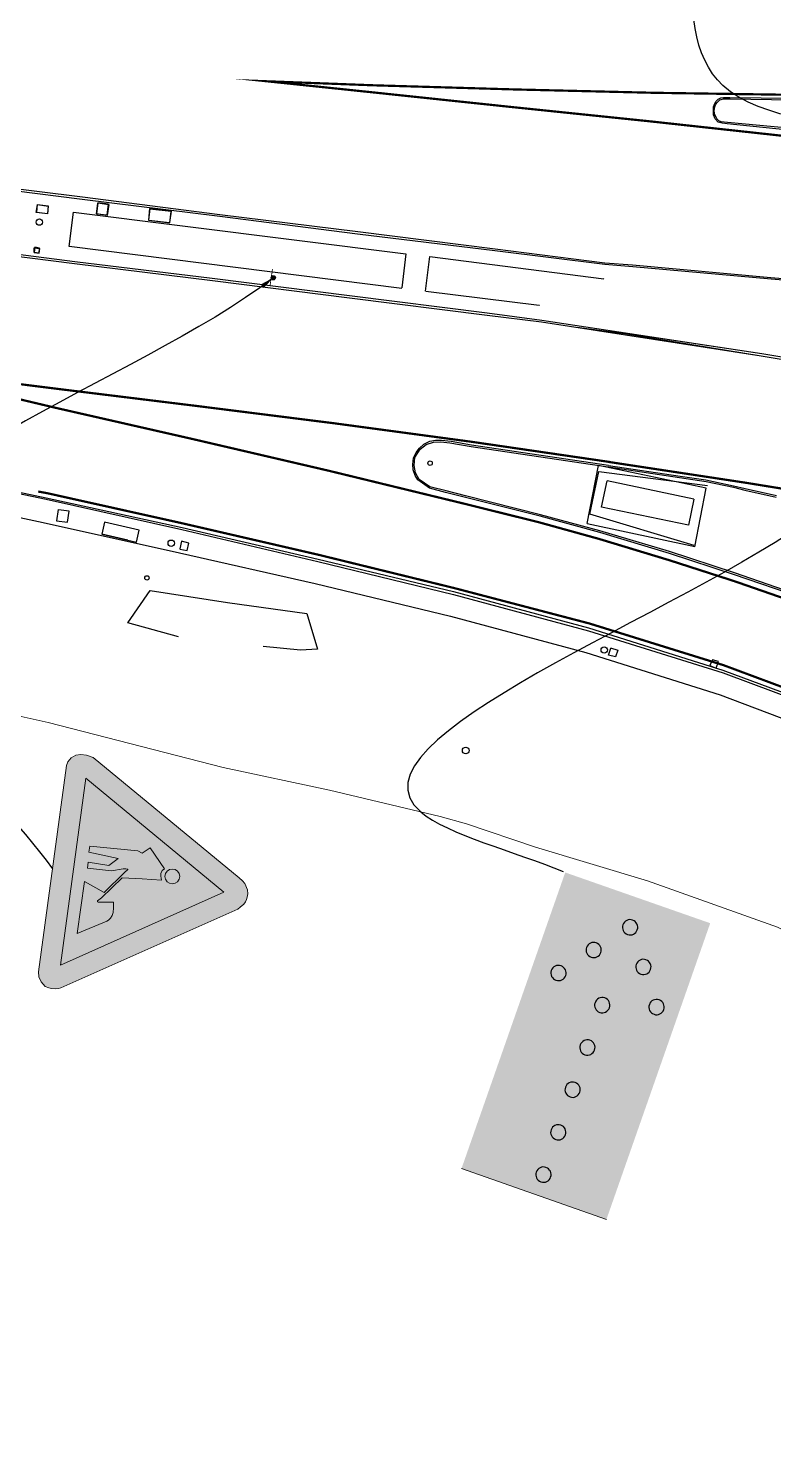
# Model space of a CAD drawing. Header units: metres. Extents: x 565382 to 572500, y 2710622 to 2713609.
# Drawn here: x 567421.3 to 567488.6, y 2711787.7 to 2711914.8 of the extents above; entities that cross this region are included whole.
import ezdxf

# ---------------------------------------------------------------- set-up
doc = ezdxf.new("R2010")
doc.units = ezdxf.units.M
doc.header["$XCLIPFRAME"] = 0
for name, color, linetype in [('allpint', 240, 'Continuous'), ('ASPHLT', 12, 'Continuous'), ('C S', 40, 'Continuous'), ('Catch Basin', 170, 'Continuous'), ('CONCREAT', 7, 'Continuous'), ('CURB STONE', 1, 'Continuous'), ('DETOUR', 1, 'Continuous'), ('ELE MARK', 104, 'Continuous'), ('HARAM BOUNDRY', 42, 'Continuous'), ('IRRIGATION CURB STONE', 254, 'Continuous'), ('LIGHT POLE', 40, 'Continuous'), ('MANHOLE', 12, 'Continuous'), ('Map', 7, 'Continuous'), ('Sign Board', 7, 'Continuous'), ('TILES', 7, 'Continuous'), ('TRACK', 91, 'Continuous'), ('YELLOW LINE', 2, 'Continuous')]:
    doc.layers.add(name, color=color, linetype=linetype)
doc.layers.add('Fence', color=6, linetype='Continuous', lineweight=0, true_color=0xff00ff)
doc.layers.add('SIGN', color=7, linetype='Continuous', lineweight=5)
doc.styles.add('Legend', font='calibri.ttf')
doc.dimstyles.new('Faheem Dimension', dxfattribs={"dimtxt": 2.5, "dimasz": 1, "dimexe": 0.18, "dimexo": 0.0625, "dimgap": 0.25, "dimtad": 1, "dimzin": 0, "dimdsep": 46, "dimtxsty": 'Legend', "dimcen": 0.09, "dimclrd": 256, "dimclre": 256, "dimclrt": 256, "dimadec": 0, "dimazin": 0, "dimtfac": 1, "dimtofl": 0, "dimtmove": 0, "dimatfit": 3, "dimfxl": 1, "dimtolj": 1, "dimtzin": 0, "dimlwd": -1, "dimlwe": -1, "dimarcsym": 0})
picture_1 = doc.add_image_def('image1.tif', size_in_pixel=(6477, 4192))
picture_2 = doc.add_image_def('image7.ecw', size_in_pixel=(141138, 138548))

# ---------------------------------------------------------------- blocks, each defined once
blk = doc.blocks.new('*U85')
h = blk.add_hatch(color=7)
h.dxf.hatch_style = 1
edge = h.paths.add_edge_path()
edge.add_arc((0, 0), 0.19, -77.7155, 282.2845)
at = {"layer": 'Sign Board', "linetype": 'Continuous', "const_width": 0.0759}
blk.add_lwpolyline([(-0.73, -0.27), (0.78, -0.1)], dxfattribs=at)
at = {"layer": 'Sign Board'}
blk.add_circle((0, 0), 0.19, dxfattribs=at)
blk = doc.blocks.new('A$C13efc72c')
at = {"layer": 'SIGN', "lineweight": 9}
h = blk.add_hatch(color=1, dxfattribs=at)
h.paths.add_polyline_path([(-176.6, -4.7), (-173.5, -9.8), (-171.1, -12), (-167.7, -14.3), (-22.8, -104.2), (-16.6, -105.5), (-11.4, -105.4), (-7.2, -104), (-3.4, -101.1), (-0.9, -97.3), (0, -93.9), (0, 93.9), (-0.9, 98.1), (-3.4, 102.5), (-7.7, 105.9), (-11, 106.8), (-13.5, 107), (-16.7, 106.9), (-19.7, 106.3), (-21.8, 105.3), (-170.1, 13.7), (-172.2, 11.8), (-175, 8.6), (-176.1, 6.3), (-176.7, 4.1), (-177.2, 1.9), (-177.2, -1.1)])
h.paths.add_polyline_path([(-155.8, 0.4), (-18.7, 85.2), (-18.7, -84.7)], flags=16)
h = blk.add_hatch(color=40, dxfattribs=at)
h.paths.add_polyline_path([(-18.7, 85.2), (-155.8, 0.4), (-18.7, -84.7)])
h.paths.add_polyline_path([(-73.9, -26.1), (-78, -24.7), (-84.6, -30.3), (-99.9, -13.4), (-98.2, -11.5), (-97.2, -8.6), (-97.4, -6.3), (-98.7, -2.8), (-81.1, -1.7), (-63.3, -0.1), (-47.1, 20.2), (-44.1, 23.3), (-44.1, 24.2), (-44.9, 24.5), (-58.3, 22.6), (-59.2, 27.7), (-59.5, 31.8), (-58.9, 34.7), (-57.8, 37.1), (-56.2, 39.1), (-54.7, 40.4), (-29.9, 55), (-30.2, 7.5), (-48.9, 15), (-64.8, -5.2), (-67.3, -8.2), (-67.1, -8.7), (-65.4, -8.7), (-63, -8.4), (-52.8, -5.1), (-31.1, -4.8), (-30.9, -10.1), (-49.7, -9.7), (-57.2, -17.1), (-30.4, -19), (-30.6, -24.6)], flags=16)
h.paths.add_polyline_path([(-114.6, -7.5, -1), (-101.3, -7.5, -1)], flags=16)
at = {"layer": 'SIGN', "lineweight": 9, "true_color": 0xffffff}
h = blk.add_hatch(color=7, dxfattribs=at)
h.paths.add_polyline_path([(-114.6, -7, 1), (-101.3, -8.1, 1)])
h.paths.add_polyline_path([(-98.7, -2.8), (-97.4, -6.3), (-97.2, -8.6), (-98.2, -11.5), (-99.9, -13.4), (-84.6, -30.3), (-78, -24.7), (-73.9, -26.1), (-30.6, -24.6), (-30.4, -19), (-57.2, -17.1), (-49.7, -9.7), (-30.9, -10.1), (-31.1, -4.8), (-52.8, -5.1), (-63, -8.4), (-65.4, -8.7), (-67.7, -8.7), (-64.8, -5.2), (-48.9, 15), (-30.2, 7.5), (-29.9, 55), (-54.7, 40.4), (-56.2, 39.1), (-57.8, 37.1), (-58.9, 34.7), (-59.5, 31.8), (-59.2, 27.7), (-58.3, 22.6), (-44.1, 24.7), (-44.1, 23.3), (-47.1, 20.2), (-63.3, -0.1), (-81.1, -1.7)])
h.paths.add_polyline_path([(-79.8, -5.6), (-78.2, -4.2), (-76.4, -3.2), (-68.3, -3.4), (-66.3, -3.5), (-70.7, -9.2), (-76.4, -8.3), (-78.6, -7.3)], flags=16)
at = {"layer": 'SIGN', "lineweight": 9}
h = blk.add_hatch(color=7, dxfattribs=at)
h.paths.add_polyline_path([(-98.7, -2.8), (-97.4, -6.3), (-97.2, -8.6), (-98.2, -11.5), (-99.9, -13.4), (-84.6, -30.3), (-78, -24.7), (-73.9, -26.1), (-30.6, -24.6), (-30.4, -19), (-57.2, -17.1), (-49.7, -9.7), (-30.9, -10.1), (-31.1, -4.8), (-52.8, -5.1), (-63, -8.4), (-65.4, -8.7), (-67.1, -8.7), (-67.3, -8.2), (-64.8, -5.2), (-48.9, 15), (-30.2, 7.5), (-29.9, 55), (-54.7, 40.4), (-56.2, 39.1), (-57.8, 37.1), (-58.9, 34.7), (-59.5, 31.8), (-59.2, 27.7), (-58.3, 22.6), (-44.9, 24.5), (-44.1, 24.2), (-44.1, 23.3), (-47.1, 20.2), (-63.3, -0.1), (-81.1, -1.7)])
edge = h.paths.add_edge_path()
edge.add_arc((-107.9, -7.5), 6.67, 90, 450)
at = {"layer": 'SIGN', "color": 1, "lineweight": 9}
blk.add_lwpolyline([(-167.7, -14.3), (-22.8, -104.2), (-16.6, -105.5), (-11.4, -105.4), (-7.2, -104), (-3.4, -101.1), (-0.9, -97.3), (0, -93.9), (0, 93.9), (-0.9, 98.1), (-3.4, 102.5), (-7.7, 105.9), (-11, 106.8), (-13.5, 107), (-16.7, 106.9), (-19.7, 106.3), (-21.8, 105.3), (-170.1, 13.7), (-172.2, 11.8), (-175, 8.6), (-176.1, 6.3), (-176.7, 4.1), (-177.2, 1.9), (-177.2, -1.1), (-176.6, -4.7), (-173.5, -9.8), (-171.1, -12), (-167.7, -14.3)], dxfattribs=at)
at = {"layer": 'SIGN', "color": 7, "lineweight": 9}
blk.add_lwpolyline([(-167.7, -14.3), (-22.8, -104.2), (-16.6, -105.5), (-11.4, -105.4), (-7.2, -104), (-3.4, -101.1), (-0.9, -97.3), (0, -93.9), (0, 93.9), (-0.9, 98.1), (-3.4, 102.5), (-7.7, 105.9), (-11, 106.8), (-13.5, 107), (-16.7, 106.9), (-19.7, 106.3), (-21.8, 105.3), (-170.1, 13.7), (-172.2, 11.8), (-175, 8.6), (-176.1, 6.3), (-176.7, 4.1), (-177.2, 1.9), (-177.2, -1.1), (-176.6, -4.7), (-173.5, -9.8), (-171.1, -12), (-167.7, -14.3)], dxfattribs=at)
at = {"layer": 'SIGN', "color": 1, "lineweight": 9}
blk.add_lwpolyline([(-155.8, 0.4), (-18.7, -84.7), (-18.7, 85.2)], close=True, dxfattribs=at)
at = {"layer": 'SIGN', "color": 7, "lineweight": 9}
blk.add_lwpolyline([(-155.8, 0.4), (-18.7, -84.7), (-18.7, 85.2)], close=True, dxfattribs=at)
at = {"layer": 'SIGN', "color": 7, "lineweight": 9, "true_color": 0xffffff}
blk.add_lwpolyline([(-98.7, -2.8), (-97.4, -6.3), (-97.2, -8.6), (-98.2, -11.5), (-99.9, -13.4), (-84.6, -30.3), (-78, -24.7), (-73.9, -26.1), (-30.6, -24.6), (-30.4, -19), (-57.2, -17.1), (-49.7, -9.7), (-30.9, -10.1), (-31.1, -4.8), (-52.8, -5.1), (-63, -8.4), (-65.4, -8.7), (-67.1, -8.7), (-67.3, -8.2), (-64.8, -5.2), (-48.9, 15), (-30.2, 7.5), (-29.9, 55), (-54.7, 40.4), (-56.2, 39.1), (-57.8, 37.1), (-58.9, 34.7), (-59.5, 31.8), (-59.2, 27.7), (-58.3, 22.6), (-44.9, 24.5), (-44.1, 24.2), (-44.1, 23.3), (-47.1, 20.2), (-63.3, -0.1), (-81.1, -1.7), (-98.7, -2.8)], dxfattribs=at)
blk.add_circle((-107.9, -7.5), 6.67, dxfattribs=at)
blk = doc.blocks.new('A$C9d11b052')
at = {"layer": 'DETOUR', "linetype": 'Continuous', "ltscale": 2, "true_color": 0xffffff}
h = blk.add_hatch(color=7, dxfattribs=at)
h.dxf.hatch_style = 1
h.paths.add_polyline_path([(0, -28.98), (14.18, -28.98), (14.18, 0), (0, 0)])
h.paths.add_polyline_path([(6.15, -6.12, -1), (7.56, -6.12, -1)], flags=16)
h.paths.add_polyline_path([(7.61, -10.27, -1), (6.2, -10.27, -1)], flags=16)
h.paths.add_polyline_path([(6.15, -1.98, -1), (7.56, -1.98, -1)], flags=16)
h.paths.add_polyline_path([(7.61, -14.4, -1), (6.2, -14.4, -1)], flags=16)
h.paths.add_polyline_path([(7.61, -18.54, -1), (6.2, -18.54, -1)], flags=16)
h.paths.add_polyline_path([(2.82, -20.03, -1), (1.41, -20.03, -1)], flags=16)
h.paths.add_polyline_path([(12.4, -20.01, -1), (10.99, -20.01, -1)], flags=16)
h.paths.add_polyline_path([(5.19, -23.13, -1), (3.78, -23.13, -1)], flags=16)
h.paths.add_polyline_path([(10.04, -23.09, -1), (8.63, -23.09, -1)], flags=16)
h.paths.add_polyline_path([(7.56, -26.18, -1), (6.15, -26.18, -1)], flags=16)
at = {"layer": 'DETOUR', "linetype": 'Continuous', "ltscale": 2}
h = blk.add_hatch(color=40, dxfattribs=at)
h.dxf.hatch_style = 1
h.paths.add_polyline_path([(7.56, -26.18, 1), (6.15, -26.18, 1)])
h.paths.add_polyline_path([(10.04, -23.09, 1), (8.63, -23.09, 1)])
h.paths.add_polyline_path([(5.19, -23.13, 1), (3.78, -23.13, 1)])
h.paths.add_polyline_path([(12.4, -20.01, 1), (10.99, -20.01, 1)])
h.paths.add_polyline_path([(2.82, -20.03, 1), (1.41, -20.03, 1)])
h.paths.add_polyline_path([(7.61, -18.54, 1), (6.2, -18.54, 1)])
h.paths.add_polyline_path([(7.61, -14.4, 1), (6.2, -14.4, 1)])
h.paths.add_polyline_path([(7.61, -10.27, 1), (6.2, -10.27, 1)])
h.paths.add_polyline_path([(6.15, -6.12, 1), (7.56, -6.12, 1)])
h.paths.add_polyline_path([(6.15, -1.98, 1), (7.56, -1.98, 1)])
at = {"color": 40}
for points in [[(6.15, -1.98, 1), (7.56, -1.98, 1), (6.15, -1.98, 1)], [(7.56, -6.12, 1), (6.15, -6.12, 1), (7.56, -6.12, 1)], [(7.61, -10.27, 1), (6.2, -10.27, 1), (7.61, -10.27, 1)], [(7.61, -14.4, 1), (6.2, -14.4, 1), (7.61, -14.4, 1)], [(7.61, -18.54, 1), (6.2, -18.54, 1), (7.61, -18.54, 1)], [(2.82, -20.03, 1), (1.41, -20.03, 1), (2.82, -20.03, 1)], [(12.4, -20.01, 1), (10.99, -20.01, 1), (12.4, -20.01, 1)], [(5.19, -23.13, 1), (3.78, -23.13, 1), (5.19, -23.13, 1)], [(10.04, -23.09, 1), (8.63, -23.09, 1), (10.04, -23.09, 1)], [(6.15, -26.18, 1), (7.56, -26.18, 1), (6.15, -26.18, 1)]]:
    blk.add_lwpolyline(points, format="xyb", close=True, dxfattribs=at)
at = {"layer": 'TRACK', "color": 7, "lineweight": 18, "true_color": 0xffffff}
blk.add_line((0, 0), (14.18, 0), dxfattribs=at)

msp = doc.modelspace()

# ---------------------------------------------------------------- linework, layer by layer
at = {"color": 254, "flags": 128}
for points in [[(567422.042, 2711898.225), (567422.119, 2711898.905)], [(567422.042, 2711898.225), (567422.999, 2711898.102)], [(567422.119, 2711898.905), (567423.074, 2711898.776)], [(567423.074, 2711898.776), (567422.999, 2711898.102)], [(567427.543, 2711899.07), (567427.436, 2711898.077)], [(567427.436, 2711898.077), (567428.409, 2711897.966)], [(567428.523, 2711898.944), (567427.543, 2711899.07)], [(567428.409, 2711897.966), (567428.523, 2711898.944)], [(567432.147, 2711897.499), (567432.269, 2711898.545)], [(567432.269, 2711898.545), (567434.167, 2711898.305)], [(567434.167, 2711898.305), (567434.024, 2711897.28)], [(567432.147, 2711897.499), (567434.024, 2711897.28)], [(567421.868, 2711895.043), (567421.812, 2711894.578)], [(567421.812, 2711894.578), (567422.25, 2711894.515)], [(567422.304, 2711894.967), (567421.868, 2711895.043)], [(567422.25, 2711894.515), (567422.304, 2711894.967)], [(567473.019, 2711871.586), (567473.516, 2711873.949)], [(567481.351, 2711872.309), (567473.516, 2711873.949)], [(567480.861, 2711869.953), (567473.019, 2711871.586)], [(567481.351, 2711872.309), (567480.861, 2711869.953)]]:
    msp.add_lwpolyline(points, dxfattribs=at)
at = {"layer": 'allpint', "color": 254}
for points in [[(567314.457, 2711913.576), (567326.843, 2711912.052), (567339.264, 2711910.48), (567351.649, 2711908.948), (567364.066, 2711907.38), (567376.482, 2711905.841), (567388.922, 2711904.282), (567401.346, 2711902.714), (567413.785, 2711901.139), (567426.178, 2711899.595), (567438.57, 2711898.014), (567451.02, 2711896.473), (567463.41, 2711894.912), (567473.317, 2711893.65)], [(567324.736, 2711890.303), (567337.115, 2711888.439), (567349.47, 2711886.445), (567349.471, 2711886.424), (567361.842, 2711884.334), (567374.218, 2711882.165), (567386.427, 2711879.85), (567398.539, 2711877.504), (567410.652, 2711875.029), (567422.884, 2711872.42), (567435.153, 2711869.76), (567447.432, 2711866.901), (567459.651, 2711863.961), (567471.851, 2711860.696), (567483.965, 2711856.866), (567496.051, 2711852.381), (567501.975, 2711849.728), (567507.923, 2711846.864), (567514.472, 2711843.246), (567519.184, 2711840.355), (567525.344, 2711836.171), (567530.677, 2711832.119)], [(567490.995, 2711863.428), (567485.007, 2711865.488), (567479.149, 2711867.414), (567472.864, 2711869.3), (567467.474, 2711870.763), (567460.728, 2711872.461), (567458.929, 2711872.906), (567457.481, 2711873.307), (567456.429, 2711874.047), (567456.188, 2711874.454), (567456.02, 2711874.939), (567455.987, 2711875.441), (567456.043, 2711876.049), (567456.298, 2711876.517), (567456.591, 2711876.901), (567456.976, 2711877.276), (567457.527, 2711877.555), (567458.039, 2711877.626), (567458.572, 2711877.623), (567459.431, 2711877.533), (567461.289, 2711877.203), (567473.648, 2711875.369)]]:
    msp.add_lwpolyline(points, dxfattribs=at)
at = {"layer": 'ASPHLT', "color": 254, "flags": 128}
for points in [[(567489.903, 2711905.633), (567484.355, 2711906.178), (567483.902, 2711906.25), (567483.544, 2711906.34), (567483.258, 2711906.635), (567483.127, 2711906.993), (567483.109, 2711907.336), (567483.107, 2711907.739), (567483.22, 2711907.982), (567483.323, 2711908.213), (567483.551, 2711908.42), (567483.783, 2711908.542), (567484.024, 2711908.564), (567484.6, 2711908.585), (567490.25, 2711908.519)], [(567313.884, 2711907.606), (567326.299, 2711906.06), (567338.67, 2711904.492), (567351.099, 2711902.949), (567363.495, 2711901.343), (567375.88, 2711899.822), (567388.343, 2711898.28), (567400.733, 2711896.732), (567413.079, 2711895.15), (567425.458, 2711893.583), (567437.894, 2711892.042), (567450.264, 2711890.475), (567462.7, 2711888.925), (567467.609, 2711888.322), (567487.428, 2711885.253)], [(567473.317, 2711893.65), (567475.795, 2711893.459), (567488.291, 2711892.326), (567500.709, 2711891.297), (567513.179, 2711890.238), (567515.839, 2711889.996), (567519.389, 2711889.672), (567522.566, 2711889.385), (567525.685, 2711889.084), (567528.649, 2711888.794), (567538.17, 2711887.789), (567550.594, 2711886.445), (567563.027, 2711885.143), (567575.415, 2711883.776), (567587.866, 2711882.453), (567600.299, 2711881.08)], [(567470.7959, 2711887.8285), (567475.082, 2711887.248), (567487.428, 2711885.253), (567499.79, 2711883.207), (567512.107, 2711881.164), (567514.058, 2711880.832), (567521.121, 2711879.69), (567524.357, 2711879.214), (567527.668, 2711878.721), (567536.791, 2711877.43), (567549.139, 2711875.564), (567561.512, 2711873.837), (567573.874, 2711872.072), (567586.264, 2711870.25), (567598.631, 2711868.465)], [(567473.634, 2711875.341), (567480.104, 2711874.382), (567482.44, 2711874.041), (567484.932, 2711873.495), (567485.99, 2711873.27), (567488.808, 2711872.643)]]:
    msp.add_lwpolyline(points, dxfattribs=at)
at = {"layer": 'C S', "color": 254, "flags": 128}
msp.add_lwpolyline([(567481.385, 2711868.134), (567471.947, 2711870.959), (567472.76, 2711874.793), (567482.571, 2711873.549)], dxfattribs=at)
at = {"layer": 'Catch Basin', "color": 254, "flags": 128}
for points in [[(567483.036, 2711857.814), (567482.791, 2711857.283)], [(567482.791, 2711857.283), (567483.365, 2711857.043)], [(567483.573, 2711857.652), (567483.036, 2711857.814)], [(567483.365, 2711857.043), (567483.573, 2711857.652)], [(567482.801, 2711857.26), (567483.365, 2711857.043)]]:
    msp.add_lwpolyline(points, dxfattribs=at)
at = {"layer": 'CONCREAT', "color": 254, "flags": 128}
for points in [[(567430.277, 2711861.126), (567432.292, 2711864.045)], [(567432.292, 2711864.045), (567439.271, 2711862.972)], [(567439.271, 2711862.972), (567446.431, 2711861.977)], [(567434.838, 2711859.863), (567430.277, 2711861.126)], [(567446.431, 2711861.977), (567447.373, 2711858.759)], [(567445.835, 2711858.676), (567442.467, 2711859.004)], [(567447.373, 2711858.759), (567445.835, 2711858.676)]]:
    msp.add_lwpolyline(points, dxfattribs=at)
at = {"layer": 'CURB STONE', "color": 254, "flags": 128}
for points in [[(567489.872, 2711905.807), (567484.379, 2711906.324), (567483.806, 2711906.384), (567483.612, 2711906.461), (567483.453, 2711906.62), (567483.347, 2711906.809), (567483.234, 2711907.02), (567483.191, 2711907.357), (567483.247, 2711907.716), (567483.342, 2711907.963), (567483.442, 2711908.127), (567483.697, 2711908.368), (567484.033, 2711908.443), (567484.609, 2711908.436), (567490.226, 2711908.369)], [(567313.906, 2711907.782), (567326.317, 2711906.217), (567338.686, 2711904.677), (567351.108, 2711903.136), (567363.53, 2711901.563), (567375.91, 2711899.993), (567388.345, 2711898.45), (567400.67, 2711896.908), (567413.109, 2711895.349), (567425.478, 2711893.776), (567437.889, 2711892.263), (567450.28, 2711890.692), (567462.703, 2711889.116), (567467.627, 2711888.456), (567487.465, 2711885.446)], [(567413.773, 2711900.971), (567426.139, 2711899.386), (567438.574, 2711897.869), (567450.994, 2711896.265), (567463.391, 2711894.743), (567473.3113, 2711893.5333), (567475.826, 2711893.32), (567488.308, 2711892.21), (567500.685, 2711891.162), (567513.166, 2711890.098), (567515.861, 2711889.872), (567519.385, 2711889.522), (567522.575, 2711889.267), (567525.688, 2711888.955), (567528.629, 2711888.673), (567538.131, 2711887.629), (567550.554, 2711886.295), (567562.987, 2711884.955), (567575.424, 2711883.621), (567587.872, 2711882.326), (567600.283, 2711880.942)], [(567324.709, 2711890.103), (567337.097, 2711888.184), (567349.45, 2711886.249), (567361.838, 2711884.109), (567374.194, 2711881.946), (567386.421, 2711879.675), (567398.535, 2711877.333), (567410.636, 2711874.85), (567422.897, 2711872.301), (567435.144, 2711869.567), (567447.399, 2711866.677), (567459.652, 2711863.684), (567471.838, 2711860.406), (567484.003, 2711856.628), (567495.994, 2711852.139), (567502.104, 2711849.522), (567508.003, 2711846.634), (567514.451, 2711843.083), (567519.169, 2711840.24), (567525.233, 2711836.012), (567530.557, 2711832.011)], [(567475.1022, 2711887.3218), (567487.465, 2711885.446), (567499.766, 2711883.397), (567512.131, 2711881.295), (567514.097, 2711880.97), (567521.162, 2711879.824), (567524.368, 2711879.346), (567527.717, 2711878.853), (567536.783, 2711877.505), (567549.208, 2711875.708), (567561.549, 2711873.938), (567573.88, 2711872.199), (567586.332, 2711870.404), (567598.672, 2711868.604)], [(567490.985, 2711863.581), (567485.027, 2711865.656), (567479.133, 2711867.574), (567472.874, 2711869.436), (567467.504, 2711870.9), (567460.749, 2711872.62), (567458.982, 2711873.05), (567457.506, 2711873.431), (567456.557, 2711874.07), (567456.213, 2711874.697), (567456.105, 2711875.346), (567456.165, 2711876.054), (567456.654, 2711876.822), (567457.189, 2711877.25), (567457.844, 2711877.464), (567458.514, 2711877.479), (567459.32, 2711877.386), (567461.259, 2711877.074), (567473.618, 2711875.214)], [(567473.63, 2711875.221), (567480.058, 2711874.258), (567482.445, 2711873.888), (567484.933, 2711873.38), (567485.95, 2711873.122), (567488.776, 2711872.5)]]:
    msp.add_lwpolyline(points, dxfattribs=at)
at = {"layer": 'ELE MARK', "color": 254}
msp.add_lwpolyline([(567427.913, 2711869.151), (567431.0401, 2711868.4174), (567431.2952, 2711869.5047), (567428.1681, 2711870.2384)], close=True, dxfattribs=at)
msp.add_lwpolyline([(567430.249, 2711868.603), (567427.913, 2711869.151)], dxfattribs=at)
at = {"layer": 'Fence', "color": 254}
msp.add_polyline3d([(567545.3655, 2711785.9986, 0), (567540.4545, 2711793.4383, 0), (567534.8945, 2711802.3976, 0), (567532.1803, 2711806.1844, 0), (567527.7843, 2711809.5878, 0), (567521.51, 2711814.5372, 0), (567513.0006, 2711821.0069, 0), (567507.9958, 2711824.0239, 0), (567498.9857, 2711828.4646, 0), (567488.8853, 2711833.6609, 0), (567477.1502, 2711837.8325, 0), (567467.0459, 2711840.8939, 0), (567460.838, 2711842.9913, 0), (567458.4407, 2711843.6583, 0), (567448.4778, 2711846.0176, 0), (567438.8626, 2711848.0637, 0), (567423.0841, 2711852.1343, 0), (567407.8932, 2711855.5151, 0), (567379.8379, 2711861.8489, 0), (567358.8807, 2711864.4364, 0), (567342.6732, 2711866.1966, 0), (567320.3898, 2711869.5763, 0)], dxfattribs=at)
at = {"layer": 'HARAM BOUNDRY', "color": 254, "flags": 128}
for points in [[(567471.728, 2711870.095), (567472.7309, 2711875.3335)], [(567482.453, 2711873.288), (567472.7309, 2711875.3335)], [(567481.443, 2711868.006), (567482.453, 2711873.288)], [(567471.728, 2711870.095), (567481.427, 2711868.017)]]:
    msp.add_lwpolyline(points, dxfattribs=at)
at = {"layer": 'IRRIGATION CURB STONE', "color": 254, "flags": 128}
for points in [[(567424.966, 2711895.13), (567425.359, 2711898.208)], [(567425.359, 2711898.208), (567455.36, 2711894.453)], [(567424.962, 2711895.139), (567454.995, 2711891.367)], [(567455.36, 2711894.453), (567454.997, 2711891.371)], [(567457.129, 2711891.099), (567457.504, 2711894.207)], [(567457.504, 2711894.207), (567473.235, 2711892.196)], [(567473.235, 2711892.196), (567473.195, 2711892.23)], [(567457.143, 2711891.097), (567467.387, 2711889.825)], [(567467.387, 2711889.825), (567467.401, 2711889.818)]]:
    msp.add_lwpolyline(points, dxfattribs=at)
at = {"layer": 'LIGHT POLE', "color": 254}
for centre in [(567422.281, 2711897.316), (567434.177, 2711868.331), (567473.256, 2711858.693)]:
    msp.add_circle(centre, 0.2848, dxfattribs=at)
at = {"layer": 'MANHOLE', "color": 254, "flags": 128}
for points in [[(567422.005, 2711898.186), (567422.115, 2711898.905)], [(567423.011, 2711898.071), (567422.005, 2711898.186)], [(567422.115, 2711898.905), (567423.064, 2711898.756)], [(567423.086, 2711898.765), (567423.011, 2711898.071)], [(567427.428, 2711898.065), (567427.548, 2711899.043)], [(567428.404, 2711897.928), (567427.428, 2711898.065)], [(567427.552, 2711899.063), (567428.543, 2711898.921)], [(567428.543, 2711898.921), (567428.404, 2711897.928)], [(567432.23, 2711898.534), (567432.125, 2711897.487)], [(567434.18, 2711898.284), (567432.24, 2711898.499)], [(567434.052, 2711897.246), (567434.18, 2711898.284)], [(567432.125, 2711897.487), (567434.052, 2711897.246)], [(567421.805, 2711894.578), (567421.811, 2711894.99)], [(567422.245, 2711894.524), (567421.805, 2711894.578)], [(567421.811, 2711894.99), (567422.271, 2711894.942)], [(567422.294, 2711894.938), (567422.245, 2711894.524)], [(567423.968, 2711871.378), (567423.837, 2711870.362)], [(567424.975, 2711871.218), (567423.995, 2711871.356)], [(567423.837, 2711870.362), (567424.832, 2711870.225)], [(567424.832, 2711870.225), (567424.975, 2711871.218)], [(567434.963, 2711867.788), (567435.629, 2711867.66)], [(567435.117, 2711868.502), (567434.964, 2711867.83)], [(567435.783, 2711868.331), (567435.117, 2711868.502)], [(567435.629, 2711867.66), (567435.783, 2711868.331)], [(567473.646, 2711858.214), (567473.866, 2711858.839)], [(567473.83, 2711858.874), (567474.486, 2711858.672)], [(567474.486, 2711858.672), (567474.288, 2711858.066)], [(567474.288, 2711858.066), (567473.646, 2711858.214)]]:
    msp.add_lwpolyline(points, dxfattribs=at)
at = {"layer": 'MANHOLE', "color": 254}
msp.add_circle((567460.753, 2711849.622), 0.3, dxfattribs=at)
at = {"layer": 'Sign Board', "color": 254}
for centre in [(567457.542, 2711875.554), (567431.984, 2711865.198)]:
    msp.add_circle(centre, 0.2, dxfattribs=at)
at = {"layer": 'TILES', "color": 254, "flags": 128}
for points in [[(567410.389, 2711872.832), (567422.615, 2711870.208)], [(567422.615, 2711870.208), (567434.912, 2711867.459)], [(567434.912, 2711867.459), (567447.172, 2711864.697)], [(567447.172, 2711864.697), (567459.38, 2711861.739)], [(567459.38, 2711861.739), (567471.603, 2711858.474)], [(567471.603, 2711858.474), (567483.727, 2711854.632)], [(567483.727, 2711854.632), (567495.736, 2711850.085)]]:
    msp.add_lwpolyline(points, dxfattribs=at)
at = {"layer": 'YELLOW LINE', "color": 254, "const_width": 0.2}
for points in [[(567489.809, 2711905.062), (567477.361, 2711906.421), (567464.948, 2711907.706), (567452.47, 2711909.024), (567442.814, 2711910.035), (567452.439, 2711909.672), (567465.155, 2711909.299), (567477.691, 2711908.996), (567490.24, 2711908.809)], [(567531.95, 2711841.367), (567525.853, 2711845.544), (567520.345, 2711849.06), (567515.032, 2711852.118), (567508.997, 2711855.29), (567502.751, 2711858.208), (567497.052, 2711860.572), (567491.022, 2711862.809), (567484.972, 2711864.911), (567479.159, 2711866.784), (567472.814, 2711868.709), (567467.339, 2711870.226), (567460.628, 2711871.894), (567448.403, 2711874.87), (567436.087, 2711877.74), (567423.841, 2711880.531), (567411.661, 2711883.422)], [(567411.7, 2711883.798), (567424.107, 2711882.241), (567436.488, 2711880.719), (567448.898, 2711879.155), (567461.298, 2711877.484), (567473.655, 2711875.678), (567473.656, 2711875.668), (567486.071, 2711873.781), (567498.448, 2711871.773), (567510.724, 2711869.698), (567522.842, 2711867.726), (567535.221, 2711865.874), (567547.635, 2711864.148), (567560.008, 2711862.491), (567572.392, 2711860.84), (567584.756, 2711859.215), (567597.164, 2711857.586)], [(567422.174, 2711872.994), (567422.972, 2711872.849), (567435.21, 2711870.12), (567447.496, 2711867.278), (567459.695, 2711864.285), (567471.92, 2711861.081), (567484.035, 2711857.313), (567496.094, 2711852.819), (567502.335, 2711850.103), (567508.039, 2711847.269), (567514.719, 2711843.695), (567519.241, 2711840.844), (567525.623, 2711836.542), (567530.939, 2711832.5)]]:
    msp.add_lwpolyline(points, dxfattribs=at)

# ---------------------------------------------------------------- block references
at = {"ltscale": 20, "xscale": 0.9776974889591932, "yscale": 0.9776974889591932, "zscale": 0.9776974889591932, "rotation": 160.7013456839623}
msp.add_blockref('A$C9d11b052', (567473.4574, 2711807.2792), dxfattribs=at)
at = {"layer": 'SIGN', "extrusion": (-7.73099e-06, -5.72895e-05, 1), "xscale": 0.1002431269376164, "yscale": 0.1002431269376164, "zscale": 0.1002431269376164, "rotation": 172.3146107681491}
msp.add_blockref('A$C13efc72c', (567423.4661, 2711838.939, -159.4466), dxfattribs=at)
at = {"layer": 'Sign Board', "rotation": 255.278556529674}
msp.add_blockref('*U85', (567443.3917, 2711892.2978, -0.3), dxfattribs=at)

# ---------------------------------------------------------------- pictures from other files: only their frames are drawn
image = msp.add_image(picture_2, insert=(535375.155, 2678558.89), size_in_units=(64920.8832, 63729.5308), dxfattribs=dict(fade=70))
image.set_boundary_path([(65235.0298, 62347.83188), (74870.3127, 68841.8064)])
at = {"layer": 'Map'}
image = msp.add_image(picture_1, insert=(567354.8431, 2711614.4383), size_in_units=(880.0439, 569.576), rotation=0.2777165, dxfattribs=dict(at, fade=70))
image.dxf.flags = 7

# ---------------------------------------------------------------- leaders
at = {"layer": 'Sign Board', "path_type": 1}
for points in [[(567499.9303, 2711904.5855), (567483.9655, 2711909.6539), (567482.4671, 2711936.9109)], [(567443.3917, 2711892.2978, 0.3), (567405.7009, 2711863.288, 0.3), (567423.4661, 2711838.9437, 0.3)], [(567492.4941, 2711870.9806), (567456.6921, 2711844.0724), (567469.538, 2711838.6773)]]:
    msp.add_leader(points, dimstyle='Faheem Dimension', override={"dimasz": 1.25, "dimgap": 0.25, "dimtad": 0}, dxfattribs=at)

doc.saveas('drawing.dxf')
